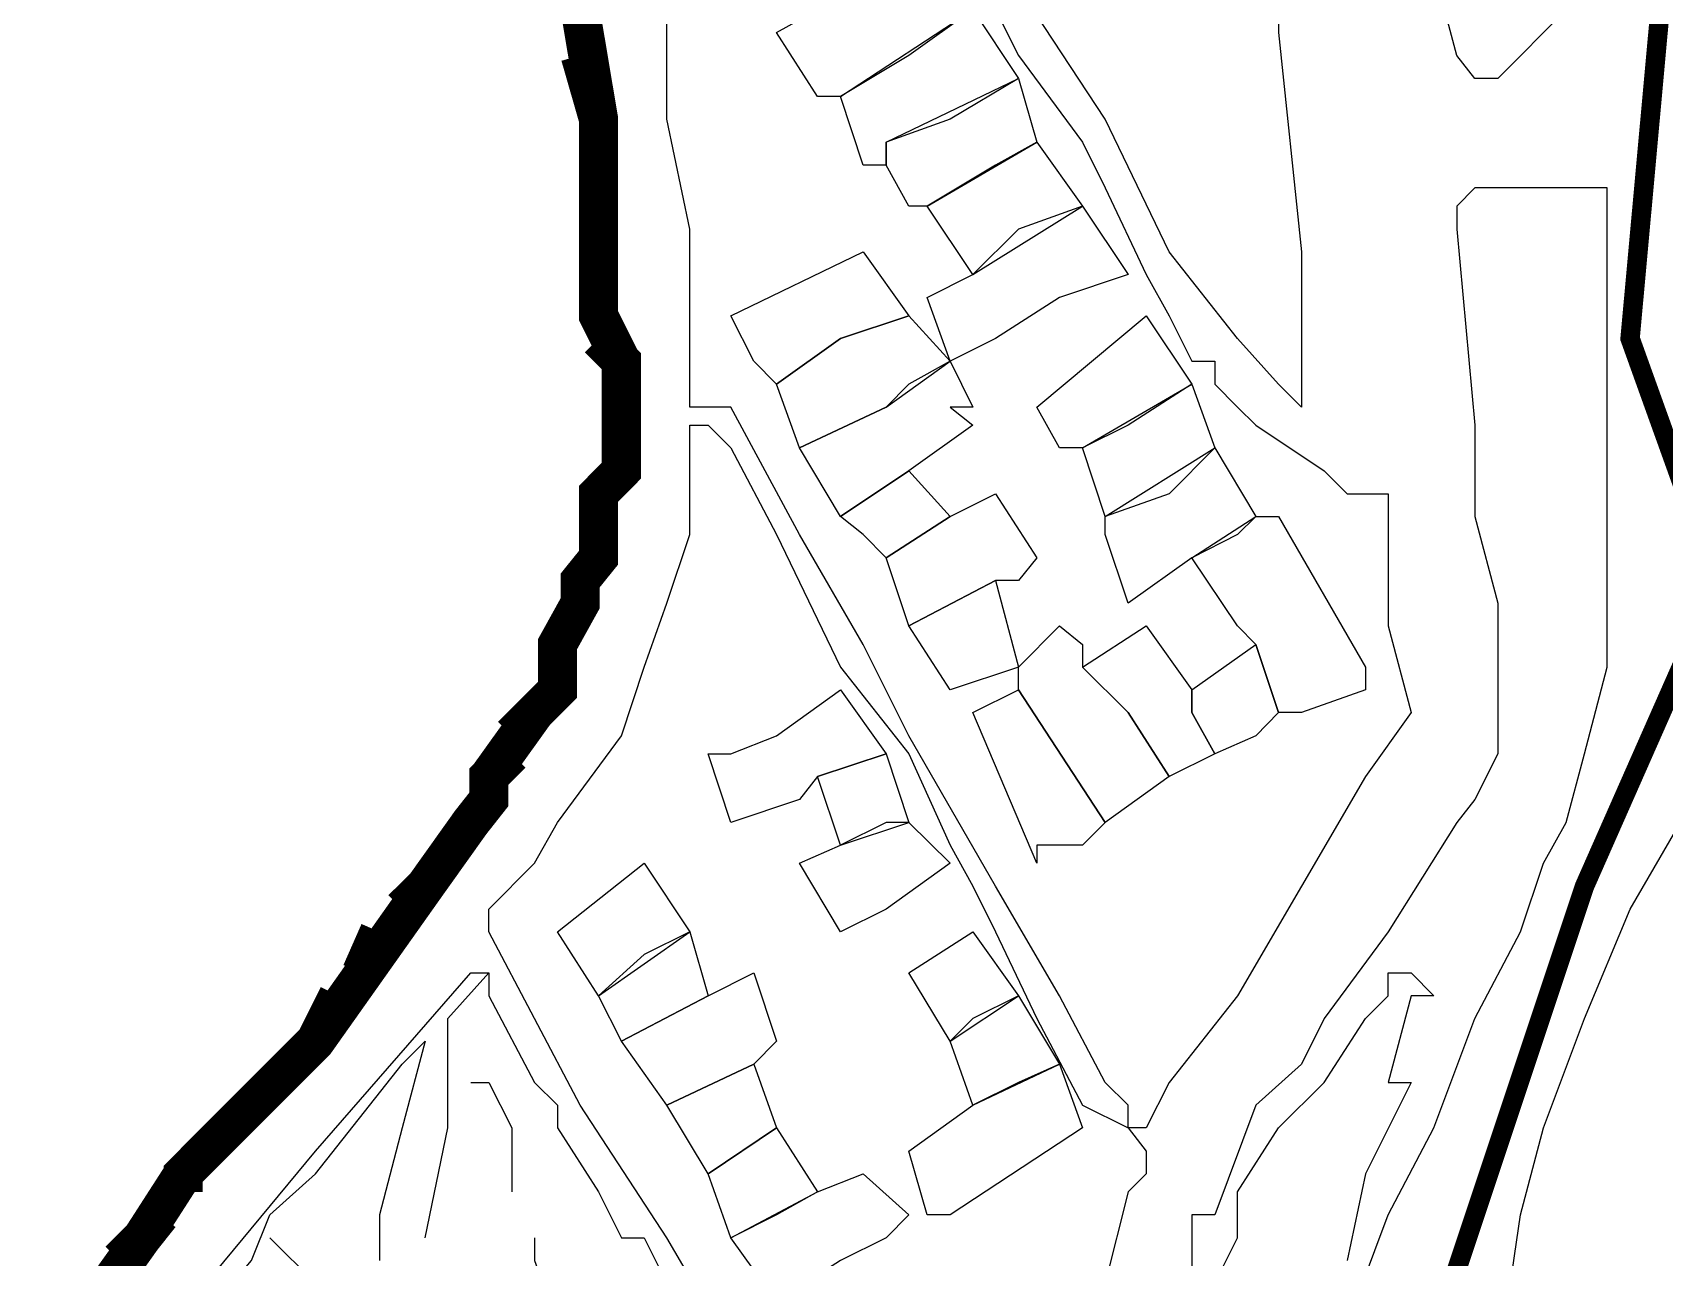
# Model space of a CAD drawing. Header units: millimetres. Extents: x -3588 to 75209, y -3737 to 38254.
# Drawn here: x 18513.8 to 18614.7, y 32999.7 to 33075.4 of the extents above; entities that cross this region are included whole.
import ezdxf

# ---------------------------------------------------------------- set-up
doc = ezdxf.new("R2010")
doc.units = ezdxf.units.MM
doc.layers.add('P', color=253, linetype='Continuous')

msp = doc.modelspace()

# ---------------------------------------------------------------- linework, layer by layer
at = {"layer": 'P'}
for points in [[(18613.994, 33091.817), (18613.994, 33085.047), (18612.586, 33083.623), (18612.586, 33082.214), (18608.633, 33076.853), (18604.408, 33072.612), (18602.984, 33072.612), (18601.863, 33074.037), (18600.455, 33079.398), (18601.863, 33080.806), (18601.863, 33083.623), (18605.816, 33089), (18609.769, 33094.361), (18613.994, 33098.586), (18613.994, 33091.817)], [(18573.345, 33076.853), (18574.769, 33074.037), (18578.722, 33068.675), (18580.13, 33065.843), (18582.659, 33060.481), (18584.083, 33057.937), (18585.492, 33055.12), (18586.9, 33055.12), (18586.9, 33053.712), (18588.308, 33052.288), (18589.445, 33051.167), (18593.67, 33048.351), (18595.094, 33046.926), (18597.622, 33046.926), (18597.622, 33044.398), (18597.622, 33038.748), (18599.047, 33033.387), (18596.214, 33029.434), (18592.261, 33022.649), (18588.308, 33015.879), (18584.083, 33010.518), (18582.659, 33007.701), (18581.539, 33007.701), (18581.539, 33009.11), (18580.13, 33010.518), (18577.298, 33015.879), (18573.345, 33022.649), (18567.984, 33031.963), (18565.167, 33037.612), (18561.214, 33044.398), (18556.973, 33052.288), (18554.444, 33052.288), (18554.444, 33055.12), (18554.444, 33056.529), (18554.444, 33063.298), (18553.02, 33070.084), (18553.02, 33075.445), (18553.02, 33085.047)], [(18567.984, 33074.037), (18563.759, 33071.492), (18562.334, 33071.492), (18559.806, 33075.445), (18562.334, 33076.853), (18569.12, 33080.806), (18571.936, 33076.853), (18567.984, 33074.037)], [(18590.853, 33079.398), (18590.853, 33075.445), (18592.261, 33061.89), (18592.261, 33053.712), (18592.261, 33052.288), (18590.853, 33053.712), (18588.308, 33056.529), (18584.083, 33061.89), (18580.13, 33070.084), (18574.769, 33078.262)], [(18547.659, 33076.853), (18548.795, 33070.084)], [(18570.528, 33070.084), (18566.575, 33068.675), (18566.575, 33067.251), (18565.167, 33067.251), (18563.759, 33071.492), (18571.936, 33076.853), (18574.769, 33072.612), (18570.528, 33070.084)], [(18573.345, 33067.251), (18569.12, 33064.722), (18567.984, 33064.722), (18566.575, 33067.251), (18566.575, 33068.675), (18574.769, 33072.612), (18575.889, 33068.675), (18573.345, 33067.251)], [(18548.795, 33070.084), (18548.795, 33063.298)], [(18574.769, 33063.298), (18571.936, 33060.481), (18569.12, 33064.722), (18575.889, 33068.675), (18578.722, 33064.722), (18574.769, 33063.298)], [(18595.094, 32991.313), (18595.094, 32995.554), (18597.622, 33002.324), (18600.455, 33007.701), (18602.984, 33014.471), (18605.816, 33019.832), (18607.225, 33024.073), (18608.633, 33026.602), (18609.769, 33030.843), (18611.178, 33036.204), (18611.178, 33040.157), (18611.178, 33042.973), (18611.178, 33048.351), (18611.178, 33053.712), (18611.178, 33060.481), (18611.178, 33063.298), (18611.178, 33065.843), (18609.769, 33065.843), (18604.408, 33065.843), (18602.984, 33065.843), (18601.863, 33064.722), (18601.863, 33063.298), (18602.984, 33051.167), (18602.984, 33045.518)], [(18577.298, 33059.073), (18573.345, 33056.529), (18570.528, 33055.12), (18569.12, 33059.073), (18571.936, 33060.481), (18578.722, 33064.722), (18581.539, 33060.481), (18577.298, 33059.073)], [(18548.795, 33063.298), (18548.795, 33057.937)], [(18558.397, 33055.12), (18556.973, 33057.937), (18565.167, 33061.89), (18567.984, 33057.937), (18563.759, 33056.529), (18559.806, 33053.712), (18558.397, 33055.12)], [(18548.795, 33057.937), (18550.203, 33055.12)], [(18567.984, 33053.712), (18566.575, 33052.288), (18561.214, 33049.759), (18559.806, 33053.712), (18563.759, 33056.529), (18567.984, 33057.937), (18570.528, 33055.12), (18567.984, 33053.712)], [(18581.539, 33051.167), (18578.722, 33049.759), (18577.298, 33049.759), (18575.889, 33052.288), (18582.659, 33057.937), (18585.492, 33053.712), (18581.539, 33051.167)], [(18550.203, 33055.12), (18550.203, 33051.167), (18550.203, 33048.351), (18548.795, 33046.926)], [(18571.936, 33052.288), (18570.528, 33052.288), (18571.936, 33051.167), (18567.984, 33048.351), (18563.759, 33045.518), (18561.214, 33049.759), (18566.575, 33052.288), (18570.528, 33055.12), (18571.936, 33052.288)], [(18584.083, 33046.926), (18580.13, 33045.518), (18578.722, 33049.759), (18585.492, 33053.712), (18586.9, 33049.759), (18584.083, 33046.926)], [(18556.973, 32994.146), (18553.02, 33000.916), (18547.659, 33009.11), (18542.01, 33019.832), (18542.01, 33021.24), (18544.842, 33024.073), (18546.251, 33026.602), (18550.203, 33031.963), (18551.612, 33036.204), (18553.02, 33040.157), (18554.444, 33044.398), (18554.444, 33048.351), (18554.444, 33051.167), (18555.565, 33051.167)], [(18555.565, 33051.167), (18556.973, 33049.759), (18559.806, 33044.398), (18563.759, 33036.204), (18567.984, 33030.843), (18570.528, 33025.193), (18571.936, 33022.649), (18573.345, 33019.832), (18575.889, 33014.471), (18578.722, 33009.11), (18581.539, 33007.701), (18582.659, 33006.277), (18582.659, 33004.869), (18581.539, 33003.748), (18580.13, 32998.099)], [(18588.308, 33044.398), (18585.492, 33042.973), (18581.539, 33040.157), (18580.13, 33044.398), (18580.13, 33045.518), (18586.9, 33049.759), (18589.445, 33045.518), (18588.308, 33044.398)], [(18565.167, 33044.398), (18563.759, 33045.518), (18567.984, 33048.351), (18570.528, 33045.518), (18566.575, 33042.973), (18565.167, 33044.398)], [(18548.795, 33046.926), (18548.795, 33045.518), (18548.795, 33042.973)], [(18574.769, 33041.565), (18573.345, 33041.565), (18567.984, 33038.748), (18566.575, 33042.973), (18570.528, 33045.518), (18573.345, 33046.926), (18575.889, 33042.973), (18574.769, 33041.565)], [(18596.214, 33034.795), (18592.261, 33033.387), (18590.853, 33033.387), (18589.445, 33037.612), (18588.308, 33038.748), (18585.492, 33042.973), (18589.445, 33045.518), (18590.853, 33045.518), (18596.214, 33036.204), (18596.214, 33034.795)], [(18602.984, 33045.518), (18604.408, 33040.157), (18604.408, 33037.612)], [(18548.795, 33042.973), (18547.659, 33041.565), (18547.659, 33040.157)], [(18574.769, 33036.204), (18570.528, 33034.795), (18567.984, 33038.748), (18573.345, 33041.565), (18574.769, 33036.204)], [(18547.659, 33040.157), (18546.251, 33037.612)], [(18578.722, 33036.204), (18581.539, 33033.387), (18584.083, 33029.434), (18580.13, 33026.602), (18574.769, 33034.795), (18574.769, 33036.204), (18577.298, 33038.748), (18578.722, 33037.612), (18578.722, 33036.204)], [(18585.492, 33034.795), (18585.492, 33033.387), (18586.9, 33030.843), (18584.083, 33029.434), (18581.539, 33033.387), (18578.722, 33036.204), (18582.659, 33038.748), (18585.492, 33034.795)], [(18546.251, 33037.612), (18546.251, 33034.795), (18544.842, 33033.387)], [(18589.445, 33031.963), (18586.9, 33030.843), (18585.492, 33033.387), (18585.492, 33034.795), (18589.445, 33037.612), (18590.853, 33033.387), (18589.445, 33031.963)], [(18604.408, 33037.612), (18604.408, 33033.387), (18604.408, 33030.843)], [(18556.973, 33030.843), (18559.806, 33031.963), (18563.759, 33034.795), (18566.575, 33030.843), (18562.334, 33029.434), (18561.214, 33028.026), (18556.973, 33026.602), (18555.565, 33030.843), (18556.973, 33030.843)], [(18578.722, 33025.193), (18577.298, 33025.193), (18575.889, 33025.193), (18575.889, 33024.073), (18571.936, 33033.387), (18574.769, 33034.795), (18580.13, 33026.602), (18578.722, 33025.193)], [(18544.842, 33033.387), (18542.01, 33029.434), (18542.01, 33028.026)], [(18604.408, 32992.738), (18605.816, 33002.324), (18607.225, 33007.701), (18609.769, 33014.471), (18612.586, 33021.24), (18616.539, 33028.026), (18620.78, 33033.387)], [(18566.575, 33026.602), (18563.759, 33025.193), (18562.334, 33029.434), (18566.575, 33030.843), (18567.984, 33026.602), (18566.575, 33026.602)], [(18604.408, 33030.843), (18602.984, 33028.026), (18601.863, 33026.602)], [(18542.01, 33028.026), (18540.889, 33026.602)], [(18540.889, 33026.602), (18538.073, 33022.649), (18531.287, 33013.062), (18527.334, 33009.11)], [(18566.575, 33021.24), (18563.759, 33019.832), (18561.214, 33024.073), (18563.759, 33025.193), (18567.984, 33026.602), (18570.528, 33024.073), (18566.575, 33021.24)], [(18601.863, 33026.602), (18597.622, 33019.832)], [(18551.612, 33018.424), (18548.795, 33015.879), (18546.251, 33019.832), (18551.612, 33024.073), (18554.444, 33019.832), (18551.612, 33018.424)], [(18555.565, 33015.879), (18550.203, 33013.062), (18548.795, 33015.879), (18554.444, 33019.832), (18555.565, 33015.879)], [(18571.936, 33014.471), (18570.528, 33013.062), (18567.984, 33017.287), (18571.936, 33019.832), (18574.769, 33015.879), (18571.936, 33014.471)], [(18597.622, 33019.832), (18593.67, 33014.471), (18592.261, 33011.638)], [(18524.517, 32998.099), (18531.287, 33006.277), (18540.889, 33017.287), (18542.01, 33017.287)], [(18539.481, 33011.638), (18539.481, 33014.471), (18542.01, 33017.287)], [(18542.01, 33017.287), (18542.01, 33015.879), (18544.842, 33010.518), (18546.251, 33009.11), (18546.251, 33007.701), (18548.795, 33003.748), (18550.203, 33000.916), (18551.612, 33000.916), (18553.02, 32998.099)], [(18555.565, 33015.879), (18558.397, 33017.287), (18559.806, 33013.062), (18558.397, 33011.638), (18553.02, 33009.11), (18550.203, 33013.062), (18555.565, 33015.879)], [(18586.9, 32998.099), (18588.308, 33000.916), (18588.308, 33003.748), (18590.853, 33007.701), (18593.67, 33010.518), (18596.214, 33014.471), (18597.622, 33015.879), (18597.622, 33017.287), (18599.047, 33017.287), (18600.455, 33015.879), (18599.047, 33015.879), (18597.622, 33010.518), (18599.047, 33010.518), (18596.214, 33004.869), (18595.094, 32999.507)], [(18574.769, 33010.518), (18571.936, 33009.11), (18570.528, 33013.062), (18574.769, 33015.879), (18577.298, 33011.638), (18574.769, 33010.518)], [(18528.47, 33002.324), (18531.287, 33004.869), (18536.648, 33011.638), (18538.073, 33013.062), (18536.648, 33007.701), (18535.24, 33002.324), (18535.24, 32999.507)], [(18538.073, 33000.916), (18539.481, 33007.701), (18539.481, 33009.11), (18539.481, 33011.638)], [(18559.806, 33007.701), (18555.565, 33004.869), (18553.02, 33009.11), (18558.397, 33011.638), (18559.806, 33007.701)], [(18569.12, 33002.324), (18567.984, 33006.277), (18571.936, 33009.11), (18577.298, 33011.638), (18578.722, 33007.701), (18570.528, 33002.324), (18569.12, 33002.324)], [(18592.261, 33011.638), (18589.445, 33009.11), (18586.9, 33002.324), (18585.492, 33002.324)], [(18540.889, 33010.518), (18542.01, 33010.518), (18543.434, 33007.701), (18543.434, 33004.869), (18543.434, 33003.748)], [(18527.334, 33009.11), (18523.109, 33004.869), (18520.565, 33000.916)], [(18559.806, 33002.324), (18556.973, 33000.916), (18555.565, 33004.869), (18559.806, 33007.701), (18562.334, 33003.748), (18559.806, 33002.324)], [(18566.575, 33000.916), (18563.759, 32999.507), (18559.806, 32996.963), (18556.973, 33000.916), (18562.334, 33003.748), (18565.167, 33004.869), (18567.984, 33002.324), (18566.575, 33000.916)], [(18523.109, 32975.23), (18520.565, 32981.999), (18517.748, 32987.376), (18516.324, 32987.376), (18521.685, 32992.738), (18527.334, 32999.507), (18528.47, 33002.324)], [(18585.492, 33002.324), (18585.492, 32998.099)], [(18520.565, 33000.916), (18517.748, 32996.963), (18513.795, 32992.738)], [(18528.47, 33000.916), (18531.287, 32998.099), (18531.287, 32996.963), (18531.287, 32995.554)], [(18544.842, 33000.916), (18544.842, 32999.507), (18546.251, 32995.554), (18548.795, 32994.146)]]:
    msp.add_lwpolyline(points, dxfattribs=at)
for points, const_width in [([(18615.419, 33087.576), (18612.586, 33056.529), (18616.539, 33045.518)], 1.2), ([(18517.748, 32996.963), (18520.565, 33000.916), (18523.109, 33004.869), (18527.334, 33009.11), (18531.287, 33013.062), (18538.073, 33022.649), (18540.889, 33026.602), (18542.01, 33028.026), (18542.01, 33029.434), (18544.842, 33033.387), (18546.251, 33034.795), (18546.251, 33037.612), (18547.659, 33040.157), (18547.659, 33041.565), (18548.795, 33042.973), (18548.795, 33045.518), (18548.795, 33046.926), (18550.203, 33048.351), (18550.203, 33051.167), (18550.203, 33055.12), (18548.795, 33057.937), (18548.795, 33063.298), (18548.795, 33070.084), (18547.659, 33076.853)], 2.417), ([(18517.748, 32996.963), (18520.565, 33000.916), (18523.109, 33004.869), (18527.334, 33009.11), (18531.287, 33013.062), (18538.073, 33022.649), (18540.889, 33026.602), (18542.01, 33028.026), (18542.01, 33029.434), (18544.842, 33033.387), (18546.251, 33034.795), (18546.251, 33037.612), (18547.659, 33040.157), (18547.659, 33041.565), (18548.795, 33042.973), (18548.795, 33045.518), (18548.795, 33046.926), (18550.203, 33048.351), (18550.203, 33051.167), (18550.203, 33055.12), (18548.795, 33057.937), (18548.795, 33063.298), (18548.795, 33070.084), (18547.659, 33076.853)], 1.2), ([(18548.795, 33064.722), (18548.795, 33070.084), (18547.659, 33074.037)], 2.417), ([(18548.795, 33059.073), (18548.795, 33061.89)], 2.417), ([(18550.203, 33053.712), (18550.203, 33055.12), (18548.795, 33056.529)], 2.417), ([(18547.659, 33041.565), (18548.795, 33042.973), (18548.795, 33045.518), (18548.795, 33046.926), (18550.203, 33048.351), (18550.203, 33051.167)], 2.417), ([(18619.371, 33044.398), (18609.769, 33022.649), (18596.214, 32981.999), (18596.214, 32958.858), (18602.984, 32943.894), (18617.947, 32933.172)], 1.2), ([(18546.251, 33036.204), (18546.251, 33037.612), (18547.659, 33040.157)], 2.417), ([(18543.434, 33031.963), (18544.842, 33033.387), (18546.251, 33034.795)], 2.417), ([(18536.648, 33021.24), (18538.073, 33022.649), (18540.889, 33026.602), (18542.01, 33028.026), (18542.01, 33029.434), (18543.434, 33030.843)], 2.417), ([(18534.12, 33017.287), (18535.24, 33019.832)], 2.417), ([(18531.287, 33013.062), (18532.695, 33015.879)], 2.417), ([(18523.109, 33003.748), (18523.109, 33004.869), (18527.334, 33009.11), (18529.879, 33011.638)], 2.417), ([(18519.156, 32999.507), (18520.565, 33000.916), (18521.685, 33002.324)], 2.417)]:
    msp.add_lwpolyline(points, dxfattribs=dict(at, const_width=const_width))
at = {"layer": 'P', "color": 254, "const_width": 1.2}
for points in [[(18616.539, 33045.518), (18612.586, 33056.529), (18615.419, 33087.576)], [(18596.214, 32958.858), (18596.214, 32981.999), (18609.769, 33022.649), (18619.371, 33044.398)]]:
    msp.add_lwpolyline(points, dxfattribs=at)

doc.saveas('drawing.dxf')
